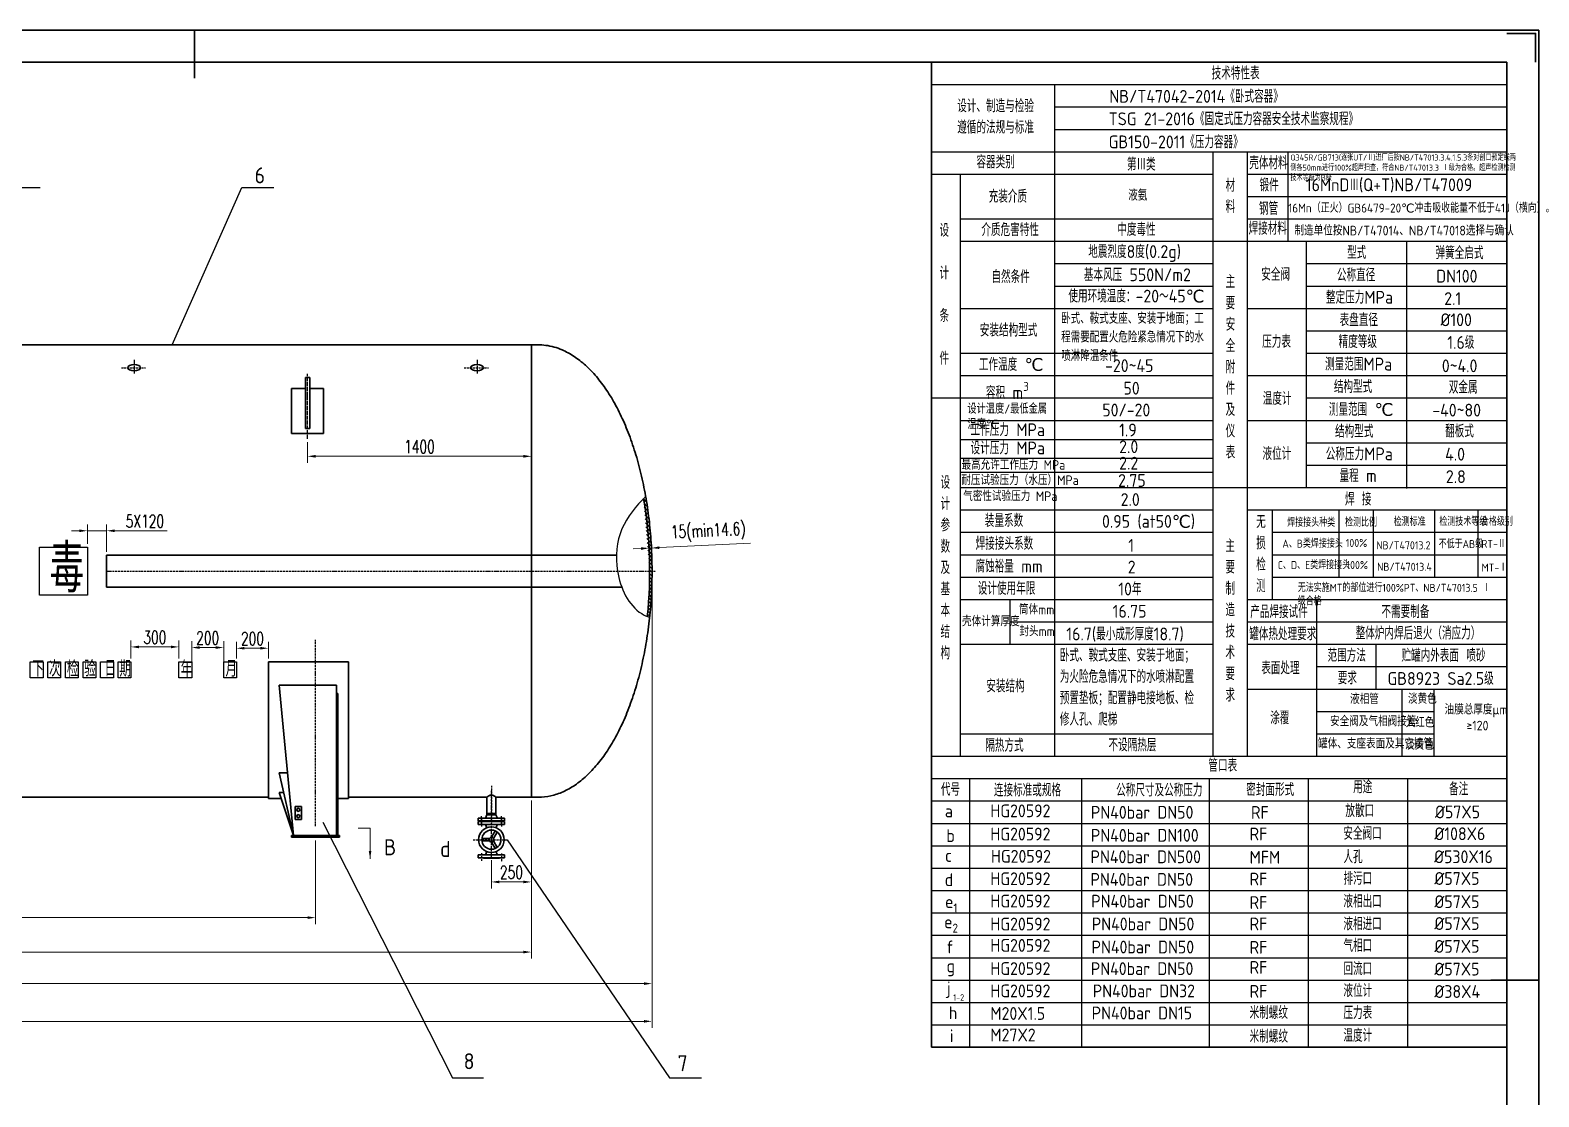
# Model space of a CAD drawing. Header units: millimetres. Extents: x 250587 to 267407, y 48545 to 60425.
# Drawn here: x 257969 to 267407, y 53755 to 60425 of the extents above; entities that cross this region are included whole.
import ezdxf

# ---------------------------------------------------------------- set-up
doc = ezdxf.new("R2010")
doc.units = ezdxf.units.MM
doc.linetypes.add('ACAD_ISO04W100', pattern=[30, 24, -3, 0, -3])
doc.linetypes.add('ACAD_ISO10W100', pattern=[18, 12, -3, 0, -3])
doc.layers.add('粗实线', color=7, linetype='Continuous', lineweight=30)
doc.styles.add('GW', font='isocp.shx', dxfattribs={"bigfont": 'gbcbig.shx'})
doc.styles.add('英文或数字', font='simplex.shx', dxfattribs={"width": 0.7, "bigfont": 'gbcbig.shx'})
doc.dimstyles.new('尺寸标注1.20', dxfattribs={"dimscale": 20, "dimtxt": 4, "dimasz": 2.5, "dimexe": 2, "dimexo": 1, "dimgap": 1, "dimtad": 1, "dimdec": 1, "dimdsep": 46, "dimtxsty": '英文或数字', "dimcen": 1, "dimclrd": 4, "dimclre": 3, "dimclrt": 2, "dimadec": 1, "dimazin": 2, "dimtfac": 1, "dimtdec": 1, "dimtmove": 0, "dimatfit": 3, "dimfxl": 0, "dimtolj": 1, "dimtzin": 0, "dimlwd": 15, "dimlwe": 15, "dimarcsym": 0})
doc.dimstyles.new('标注罐体-引标', dxfattribs={"dimtxt": 20, "dimasz": 25, "dimexe": 2, "dimexo": 0, "dimgap": 0.09, "dimtad": 1, "dimdec": 1, "dimdsep": 46, "dimtxsty": 'GW', "dimblk": 'NONE', "dimcen": 0, "dimclrd": 4, "dimclre": 3, "dimadec": 0, "dimazin": 2, "dimtfac": 1, "dimtdec": 1, "dimtofl": 0, "dimtmove": 0, "dimatfit": 3, "dimldrblk": 'NONE', "dimfxl": 0, "dimtolj": 1, "dimtzin": 0, "dimarcsym": 0})

# ---------------------------------------------------------------- blocks, each defined once
blk = doc.blocks.new('A$C6A09782F')
at = {"ltscale": 10}
for p, q in [((841, 594), (0, 594)), ((841, 0), (841, 594)), ((831, 584), (25, 584)), ((831, 10), (831, 584))]:
    blk.add_line(p, q, dxfattribs=at)
for points in [[(420.5, 579), (420.5, 594)], [(826, 297), (841, 297)]]:
    blk.add_lwpolyline(points, dxfattribs=at)
at = {"ltscale": 10, "flags": 128}
blk.add_lwpolyline([(831, 593), (840, 593), (840, 584)], dxfattribs=at)
blk = doc.blocks.new('*D336')
at = {"color": 3, "lineweight": 15}
for p, q in [((259754.4, 55357.9), (259754.4, 54835.6)), ((255339.4, 54895.6), (255339.4, 54915.6))]:
    blk.add_line(p, q, dxfattribs=at)
at = {"color": 4, "lineweight": 15}
blk.add_line((255389.4, 54875.6), (259704.4, 54875.6), dxfattribs=at)
at = {"color": 4}
for points in [[(255389.4, 54883.9), (255389.4, 54867.2), (255339.4, 54875.6)], [(259704.4, 54883.9), (259704.4, 54867.2), (259754.4, 54875.6)]]:
    blk.add_solid(points, dxfattribs=at)
at = {"layer": 'Defpoints', "color": 0}
for p in [(259754.4, 55377.9), (255339.4, 54875.6), (259754.4, 54875.6)]:
    blk.add_point(p, dxfattribs=at)
at = {"color": 2, "insert": (257546.9, 54935.6), "char_height": 80, "attachment_point": 5, "style": '英文或数字'}
blk.add_mtext('\\A1;4415', dxfattribs=at)
blk = doc.blocks.new('*D337')
at = {"color": 3, "lineweight": 15}
for p, q in [((261104.4, 55607.9), (261104.4, 54620.2)), ((253989.4, 54805.6), (253989.4, 54620.2))]:
    blk.add_line(p, q, dxfattribs=at)
at = {"color": 4, "lineweight": 15}
blk.add_line((254039.4, 54660.2), (261054.4, 54660.2), dxfattribs=at)
at = {"color": 4}
for points in [[(254039.4, 54668.6), (254039.4, 54651.9), (253989.4, 54660.2)], [(261054.4, 54668.6), (261054.4, 54651.9), (261104.4, 54660.2)]]:
    blk.add_solid(points, dxfattribs=at)
at = {"layer": 'Defpoints', "color": 0}
for p in [(261104.4, 55627.9), (253989.4, 54825.6), (261104.4, 54660.2)]:
    blk.add_point(p, dxfattribs=at)
at = {"color": 2, "insert": (257546.9, 54720.2), "char_height": 80, "attachment_point": 5, "style": '英文或数字'}
blk.add_mtext('\\A1;7115', dxfattribs=at)
blk = doc.blocks.new('*D103')
at = {"color": 3, "lineweight": 15}
for p, q in [((253234.4, 57022.8), (253234.4, 54423)), ((261859.4, 57022.9), (261859.4, 54423))]:
    blk.add_line(p, q, dxfattribs=at)
at = {"color": 4, "lineweight": 15}
blk.add_line((253284.4, 54463), (261809.4, 54463), dxfattribs=at)
at = {"color": 4}
for points in [[(253284.4, 54471.3), (253284.4, 54454.7), (253234.4, 54463)], [(261809.4, 54471.3), (261809.4, 54454.7), (261859.4, 54463)]]:
    blk.add_solid(points, dxfattribs=at)
at = {"layer": 'Defpoints', "color": 0}
for p in [(253234.4, 57042.8), (261859.4, 57042.9), (261859.4, 54463)]:
    blk.add_point(p, dxfattribs=at)
at = {"color": 2, "insert": (257546.9, 54523), "char_height": 80, "attachment_point": 5, "style": '英文或数字'}
blk.add_mtext('\\A1;8625', dxfattribs=at)
blk = doc.blocks.new('*D104')
at = {"color": 3, "lineweight": 15}
for p, q in [((261859.4, 57022.9), (261859.4, 54187)), ((252852.4, 55407.9), (252852.4, 54187))]:
    blk.add_line(p, q, dxfattribs=at)
at = {"color": 4, "lineweight": 15}
blk.add_line((261809.4, 54227), (252902.4, 54227), dxfattribs=at)
at = {"color": 4}
for points in [[(252902.4, 54235.4), (252902.4, 54218.7), (252852.4, 54227)], [(261809.4, 54235.4), (261809.4, 54218.7), (261859.4, 54227)]]:
    blk.add_solid(points, dxfattribs=at)
at = {"layer": 'Defpoints', "color": 0}
for p in [(261859.4, 57042.9), (252852.4, 55427.9), (252852.4, 54227)]:
    blk.add_point(p, dxfattribs=at)
at = {"color": 2, "insert": (257355.9, 54287), "char_height": 80, "attachment_point": 5, "style": '英文或数字'}
blk.add_mtext('\\A1;~9027', dxfattribs=at)
blk = doc.blocks.new('*D338')
at = {"color": 3, "lineweight": 15}
for p, q in [((260854.4, 55235.4), (260854.4, 55058.7)), ((261104.4, 55235.4), (261104.4, 55058.7))]:
    blk.add_line(p, q, dxfattribs=at)
at = {"color": 4, "lineweight": 15}
blk.add_line((260904.4, 55098.7), (261054.4, 55098.7), dxfattribs=at)
at = {"color": 4}
for points in [[(260904.4, 55107), (260904.4, 55090.4), (260854.4, 55098.7)], [(261054.4, 55107), (261054.4, 55090.4), (261104.4, 55098.7)]]:
    blk.add_solid(points, dxfattribs=at)
at = {"layer": 'Defpoints', "color": 0}
for p in [(260854.4, 55255.4), (261104.4, 55255.4), (261104.4, 55098.7)]:
    blk.add_point(p, dxfattribs=at)
at = {"color": 2, "insert": (260979.4, 55158.7), "char_height": 80, "attachment_point": 5, "style": '英文或数字'}
blk.add_mtext('\\A1;250', dxfattribs=at)
blk = doc.blocks.new('*D344')
at = {"color": 3, "lineweight": 15}
for p, q in [((259704.4, 57849.7), (259704.4, 57720.4)), ((261104.4, 57849.7), (261104.4, 57720.4))]:
    blk.add_line(p, q, dxfattribs=at)
at = {"color": 4, "lineweight": 15}
blk.add_line((259754.4, 57760.4), (261054.4, 57760.4), dxfattribs=at)
at = {"color": 4}
for points in [[(259754.4, 57768.7), (259754.4, 57752), (259704.4, 57760.4)], [(261054.4, 57768.7), (261054.4, 57752), (261104.4, 57760.4)]]:
    blk.add_solid(points, dxfattribs=at)
at = {"layer": 'Defpoints', "color": 0}
for p in [(259704.4, 57869.7), (261104.4, 57869.7), (261104.4, 57760.4)]:
    blk.add_point(p, dxfattribs=at)
at = {"color": 2, "insert": (260404.4, 57820.4), "char_height": 80, "attachment_point": 5, "style": '英文或数字'}
blk.add_mtext('\\A1;1400', dxfattribs=at)
blk = doc.blocks.new('*D347')
at = {"color": 4, "lineweight": 15}
for p, q in [((258276.9, 57294.7), (258226.9, 57294.7)), ((258326.9, 57294.7), (258446.9, 57294.7)), ((258496.9, 57294.7), (258826.9, 57294.7))]:
    blk.add_line(p, q, dxfattribs=at)
at = {"color": 3, "lineweight": 15}
for p, q in [((258326.9, 57212.9), (258326.9, 57334.7)), ((258446.9, 57162.9), (258446.9, 57334.7))]:
    blk.add_line(p, q, dxfattribs=at)
at = {"color": 4}
for points in [[(258276.9, 57303), (258276.9, 57286.4), (258326.9, 57294.7)], [(258496.9, 57303), (258496.9, 57286.4), (258446.9, 57294.7)]]:
    blk.add_solid(points, dxfattribs=at)
at = {"layer": 'Defpoints', "color": 0}
for p in [(258446.9, 57294.7), (258326.9, 57192.9), (258446.9, 57142.9)]:
    blk.add_point(p, dxfattribs=at)
at = {"color": 2, "insert": (258686.9, 57354.7), "char_height": 80, "attachment_point": 5, "style": '英文或数字'}
blk.add_mtext('\\A1;5X120', dxfattribs=at)
blk = doc.blocks.new('*D348')
at = {"color": 3, "lineweight": 15}
for p, q in [((259259.4, 56495.4), (259259.4, 56600.2)), ((259459.4, 56495.4), (259459.4, 56600.2))]:
    blk.add_line(p, q, dxfattribs=at)
at = {"color": 4, "lineweight": 15}
blk.add_line((259309.4, 56560.2), (259409.4, 56560.2), dxfattribs=at)
at = {"color": 4}
for points in [[(259309.4, 56568.5), (259309.4, 56551.9), (259259.4, 56560.2)], [(259409.4, 56568.5), (259409.4, 56551.9), (259459.4, 56560.2)]]:
    blk.add_solid(points, dxfattribs=at)
at = {"layer": 'Defpoints', "color": 0}
for p in [(259459.4, 56560.2), (259259.4, 56475.4), (259459.4, 56475.4)]:
    blk.add_point(p, dxfattribs=at)
at = {"color": 2, "insert": (259359.4, 56620.2), "char_height": 80, "attachment_point": 5, "style": '英文或数字'}
blk.add_mtext('\\A1;200', dxfattribs=at)
blk = doc.blocks.new('*D349')
at = {"color": 3, "lineweight": 15}
for p, q in [((258979.4, 56395.4), (258979.4, 56604.4)), ((259179.4, 56395.4), (259179.4, 56604.4))]:
    blk.add_line(p, q, dxfattribs=at)
at = {"color": 4, "lineweight": 15}
blk.add_line((259029.4, 56564.4), (259129.4, 56564.4), dxfattribs=at)
at = {"color": 4}
for points in [[(259029.4, 56572.7), (259029.4, 56556.1), (258979.4, 56564.4)], [(259129.4, 56572.7), (259129.4, 56556.1), (259179.4, 56564.4)]]:
    blk.add_solid(points, dxfattribs=at)
at = {"layer": 'Defpoints', "color": 0}
for p in [(259179.4, 56564.4), (258979.4, 56375.4), (259179.4, 56375.4)]:
    blk.add_point(p, dxfattribs=at)
at = {"color": 2, "insert": (259079.4, 56624.4), "char_height": 80, "attachment_point": 5, "style": '英文或数字'}
blk.add_mtext('\\A1;200', dxfattribs=at)
blk = doc.blocks.new('*D350')
at = {"color": 3, "lineweight": 15}
for p, q in [((258599.4, 56495.4), (258599.4, 56608.4)), ((258899.4, 56495.4), (258899.4, 56608.4))]:
    blk.add_line(p, q, dxfattribs=at)
at = {"color": 4, "lineweight": 15}
blk.add_line((258649.4, 56568.4), (258849.4, 56568.4), dxfattribs=at)
at = {"color": 4}
for points in [[(258649.4, 56576.7), (258649.4, 56560), (258599.4, 56568.4)], [(258849.4, 56576.7), (258849.4, 56560), (258899.4, 56568.4)]]:
    blk.add_solid(points, dxfattribs=at)
at = {"layer": 'Defpoints', "color": 0}
for p in [(258899.4, 56568.4), (258599.4, 56475.4), (258899.4, 56475.4)]:
    blk.add_point(p, dxfattribs=at)
at = {"color": 2, "insert": (258749.4, 56628.4), "char_height": 80, "attachment_point": 5, "style": '英文或数字'}
blk.add_mtext('\\A1;300', dxfattribs=at)
blk = doc.blocks.new('*D355')
at = {"color": 3, "lineweight": 15}
for p, q in [((261840.2, 57197.3), (261838.9, 57225.9)), ((261855.2, 57198), (261853.9, 57226.6))]:
    blk.add_line(p, q, dxfattribs=at)
at = {"color": 4, "lineweight": 15}
for p, q in [((261905.7, 57189.1), (262475.1, 57216.6)), ((261790.9, 57183.6), (261740.9, 57181.1)), ((261840.8, 57186), (261855.8, 57186.7))]:
    blk.add_line(p, q, dxfattribs=at)
at = {"color": 4}
for points in [[(261790.5, 57191.9), (261791.3, 57175.2), (261840.8, 57186)], [(261905.3, 57197.4), (261906.1, 57180.8), (261855.8, 57186.7)]]:
    blk.add_solid(points, dxfattribs=at)
at = {"layer": 'Defpoints', "color": 0}
for p in [(261841.2, 57177.3), (261855.8, 57186.7), (261856.2, 57178)]:
    blk.add_point(p, dxfattribs=at)
at = {"color": 2, "insert": (262211.5, 57284.9), "char_height": 80, "attachment_point": 5, "rotation": 2.76227, "style": '英文或数字'}
blk.add_mtext('\\A1;15(min14.6)', dxfattribs=at)
blk = doc.blocks.new('_None')

msp = doc.modelspace()

# ---------------------------------------------------------------- hatches: boundary and pattern name
h = msp.add_hatch()
h.set_pattern_fill('ANSI31', color=3, scale=5, angle=90, style=0)
h.set_pattern_definition([(135, (261806.751, 57042.86), (-11.2253, -11.2253), [])])
edge = h.paths.add_edge_path()
edge.add_spline(control_points=[(261844.41, 56753.47), (261847.5, 56782.89), (261850.12, 56812.5), (261855.85, 56892.13), (261858.11, 56942.39), (261859.3, 57009.45), (261859.45, 57026.15), (261859.45, 57042.86)], knot_values=[1.5707963, 1.5707963, 1.5707963, 1.5707963, 1.634848, 1.634848, 1.7422484, 1.7422484, 1.777858, 1.777858, 1.777858, 1.777858], degree=3, periodic=0)
edge.add_line((261859.45, 57042.86), (261844.45, 57042.86))
edge.add_ellipse((261144.45, 57042.86), major_axis=(0, 1400), ratio=0.5, start_angle=258.296218, end_angle=270, ccw=False)
edge.add_spline(control_points=[(261829.89, 56758.87), (261834.66, 56756.95), (261839.5, 56755.15), (261844.41, 56753.47)], knot_values=[954.5975068, 954.5975068, 954.5975068, 954.5975068, 970.5396262, 970.5396262, 970.5396262, 970.5396262], degree=3, periodic=0)
edge = h.paths.add_edge_path()
edge.add_spline(control_points=[(261859.45, 57042.86), (261859.45, 57076.54), (261858.84, 57110.22), (261855.83, 57194.08), (261852.67, 57244.15), (261843.69, 57343.33), (261837.86, 57392.45), (261827.34, 57463.85), (261823.65, 57486.72), (261819.67, 57509.39)], knot_values=[1.233026, 1.233026, 1.233026, 1.233026, 1.3048169, 1.3048169, 1.4122173, 1.4122173, 1.5196178, 1.5196178, 1.5707963, 1.5707963, 1.5707963, 1.5707963], degree=3, periodic=0)
edge.add_spline(control_points=[(261819.67, 57509.39), (261815.33, 57504.97), (261811.02, 57500.54), (261806.75, 57496.09)], knot_values=[88.5621794, 88.5621794, 88.5621794, 88.5621794, 106.6188527, 106.6188527, 106.6188527, 106.6188527], degree=3, periodic=0)
edge.add_ellipse((261144.45, 57042.86), major_axis=(0, 1400), ratio=0.5, start_angle=270, end_angle=288.889083, ccw=False)
edge.add_line((261844.45, 57042.86), (261859.45, 57042.86))

# ---------------------------------------------------------------- linework, layer by layer
at = {"color": 3}
for p, q in [((263607.49, 60085.06), (267207.49, 60085.06)), ((264377.49, 60085.06), (264377.49, 55881.98)), ((264377.49, 59945.06), (267207.49, 59945.06)), ((264377.49, 59805.06), (267207.49, 59805.06)), ((263607.49, 59665.06), (267207.49, 59665.06)), ((265367.49, 59665.06), (265367.49, 55884.05)), ((265583.49, 59665.06), (265583.49, 55884.05)), ((265836.42, 59665.06), (265836.42, 59105.06)), ((263607.49, 59525.06), (265367.49, 59525.06)), ((263787.49, 59525.06), (263787.49, 55885.06)), ((265583.49, 59525.06), (267207.49, 59525.06)), ((265583.49, 59385.06), (267207.49, 59385.06)), ((263787.49, 59245.06), (265367.49, 59245.06)), ((265583.49, 59245.06), (267207.49, 59245.06)), ((263787.49, 59105.06), (267207.49, 59105.06)), ((265951.49, 59105.06), (265951.49, 57565.06)), ((266579.49, 59105.06), (266579.49, 57559.3)), ((264377.49, 58965.06), (265367.49, 58965.06)), ((265951.49, 58965.06), (267207.49, 58965.06)), ((264377.49, 58825.06), (265367.49, 58825.06)), ((265951.49, 58825.06), (267207.49, 58825.06)), ((263787.49, 58685.06), (265367.49, 58685.06)), ((265583.49, 58685.06), (267207.49, 58685.06)), ((265951.49, 58545.06), (267207.49, 58545.06)), ((263787.49, 58405.06), (265367.49, 58405.06)), ((265951.49, 58405.06), (267207.49, 58405.06)), ((263787.49, 58265.06), (265367.49, 58265.06)), ((265583.49, 58265.06), (267207.49, 58265.06)), ((263607.49, 58125.06), (265367.49, 58125.06)), ((265951.49, 58125.06), (267207.49, 58125.06)), ((263787.49, 57985.06), (265367.49, 57985.06)), ((265583.49, 57985.06), (267207.49, 57985.06)), ((263787.49, 57864.47), (265367.49, 57864.47)), ((265951.49, 57845.06), (267207.49, 57845.06)), ((263787.49, 57747.99), (265367.49, 57747.99)), ((265951.49, 57705.06), (267207.49, 57705.06)), ((263787.49, 57660.41), (265367.49, 57660.41)), ((263787.49, 57565.06), (267207.49, 57565.06)), ((263787.49, 57425.06), (265367.49, 57425.06)), ((265583.49, 57425.06), (267207.49, 57425.06)), ((265739.44, 57425.06), (265739.44, 56865.06)), ((266158.66, 57005.06), (266158.66, 57425.06)), ((266371.64, 57425.06), (266371.64, 57005.06)), ((266756.26, 57005.06), (266756.26, 57425.06)), ((267026.88, 57425.06), (267026.88, 57005.06)), ((263787.49, 57285.06), (265367.49, 57285.06)), ((265739.44, 57285.06), (267207.49, 57285.06)), ((263787.49, 57145.06), (265367.49, 57145.06)), ((265739.44, 57145.06), (267207.49, 57145.06)), ((263787.49, 57005.06), (265367.49, 57005.06)), ((265739.44, 57005.06), (267207.49, 57005.06)), ((263787.49, 56865.06), (265367.49, 56865.06)), ((264097.64, 56865.06), (264097.64, 56585.06)), ((265583.49, 56865.06), (267207.49, 56865.06)), ((266016.34, 56865.06), (266016.34, 55885.06)), ((264097.64, 56725.06), (265367.49, 56725.06)), ((265583.49, 56725.06), (267207.49, 56725.06)), ((263787.49, 56585.06), (265367.49, 56585.06)), ((265583.49, 56585.06), (267207.49, 56585.06)), ((266388.19, 56585.06), (266388.19, 56305.06)), ((266016.34, 56445.06), (267207.49, 56445.06)), ((265583.49, 56305.06), (267207.49, 56305.06)), ((266552.41, 55885.06), (266552.41, 56305.06)), ((266749.62, 56305.06), (266749.62, 55885.06)), ((266016.34, 56165.06), (266749.62, 56165.06)), ((263787.49, 56025.06), (265367.49, 56025.06)), ((266016.34, 56025.06), (266749.62, 56025.06)), ((263607.49, 55885.06), (267207.49, 55885.06)), ((263607.49, 55745.06), (267207.49, 55745.06)), ((263847.49, 54065.06), (263847.49, 55745.06)), ((264547.49, 54065.06), (264547.49, 55745.06)), ((265347.49, 54065.06), (265347.49, 55745.06)), ((265967.49, 54065.06), (265967.49, 55745.06)), ((266587.49, 54065.06), (266587.49, 55745.06)), ((263607.49, 55605.06), (267207.49, 55605.06)), ((263607.49, 55465.06), (267207.49, 55465.06)), ((263607.49, 55325.06), (267207.49, 55325.06)), ((263607.49, 55185.06), (267207.49, 55185.06)), ((263607.49, 55045.06), (267207.49, 55045.06)), ((263607.49, 54905.06), (267207.49, 54905.06)), ((263607.49, 54765.06), (267207.49, 54765.06)), ((263607.49, 54625.06), (267207.49, 54625.06)), ((263607.49, 54485.06), (267207.49, 54485.06)), ((263607.49, 54345.06), (267207.49, 54345.06)), ((263607.49, 54205.06), (267207.49, 54205.06))]:
    msp.add_line(p, q, dxfattribs=at)
for p, q in [((265367.49, 60085.06), (265367.49, 60084.35)), ((265583.49, 60085.06), (265583.49, 60084.35)), ((265863.49, 60085.06), (265863.49, 60084.35))]:
    msp.add_line(p, q)
at = {"lineweight": 35}
for p, q in [((256889.45, 58457.86), (261104.45, 58457.86)), ((261144.45, 58457.86), (261104.45, 58457.86)), ((261104.45, 58457.86), (261104.45, 55627.86)), ((259690.45, 57934.01), (259690.45, 58253.02)), ((259690.45, 58253.02), (259718.45, 58253.02)), ((259718.45, 58253.02), (259718.45, 57934.01)), ((259604.45, 58185.21), (259690.45, 58185.21)), ((259604.45, 57903.06), (259604.45, 58185.21)), ((259718.45, 58185.21), (259804.45, 58185.21)), ((259804.45, 58185.21), (259804.45, 57903.06)), ((259804.45, 57903.06), (259604.45, 57903.06)), ((259690.45, 57934.01), (259718.45, 57934.01)), ((258446.95, 57142.86), (261636.56, 57142.86)), ((258446.95, 57142.86), (258446.95, 56942.86)), ((258446.95, 56942.86), (261669.87, 56942.86)), ((259459.45, 56475.36), (259459.45, 55619.86)), ((259459.45, 56475.36), (259709.45, 56475.36)), ((259959.45, 56475.36), (259709.45, 56475.36)), ((259959.45, 56475.36), (259959.45, 55619.86)), ((259884.45, 56329.35), (259526.45, 56329.35)), ((259616.45, 55389.86), (259526.45, 56329.35)), ((259884.45, 55389.86), (259884.45, 56329.35)), ((259894.45, 56277.86), (259884.45, 56277.86)), ((259894.45, 55389.86), (259894.45, 56277.86)), ((259578.95, 55781.34), (259526.45, 55781.34)), ((259526.45, 55781.34), (259616.45, 55389.86)), ((257317.95, 55627.86), (259459.45, 55627.86)), ((259539.51, 55619.86), (259459.45, 55619.86)), ((259554.6, 55658.89), (259526.45, 55658.89)), ((259526.45, 55658.89), (259616.45, 55389.86)), ((259959.45, 55619.86), (259894.45, 55619.86)), ((259959.45, 55627.86), (260825.95, 55627.86)), ((260825.95, 55525.86), (260825.95, 55627.86)), ((260882.95, 55627.86), (261104.45, 55627.86)), ((260882.95, 55525.86), (260882.95, 55627.86)), ((261144.45, 55627.86), (261104.45, 55627.86)), ((259666.45, 55569.86), (259626.45, 55569.86)), ((259626.45, 55569.86), (259626.45, 55489.86)), ((259666.45, 55489.86), (259666.45, 55569.86)), ((260825.95, 55517.86), (260816.95, 55497.86)), ((260854.45, 55525.86), (260825.95, 55525.86)), ((260825.95, 55525.86), (260825.95, 55517.86)), ((260825.95, 55517.86), (260882.95, 55517.86)), ((260830.95, 55525.86), (260854.45, 55525.86)), ((260877.95, 55525.86), (260854.45, 55525.86)), ((260854.45, 55525.86), (260882.95, 55525.86)), ((260882.95, 55525.86), (260882.95, 55517.86)), ((260882.95, 55517.86), (260891.95, 55497.86)), ((259626.45, 55489.86), (259666.45, 55489.86)), ((260771.95, 55479.86), (260771.95, 55497.86)), ((260771.95, 55497.86), (260891.95, 55497.86)), ((260904.45, 55479.86), (260771.95, 55479.86)), ((260904.45, 55475.86), (260771.95, 55475.86)), ((260771.95, 55475.86), (260771.95, 55457.86)), ((260771.95, 55457.86), (260891.95, 55457.86)), ((260804.45, 55479.86), (260804.45, 55475.86)), ((260826.04, 55437.65), (260816.95, 55457.86)), ((260854.45, 55377.86), (260877.85, 55418.39)), ((260867.44, 55370.36), (260890.84, 55410.89)), ((260882.85, 55437.65), (260891.95, 55457.86)), ((260936.95, 55497.86), (260891.95, 55497.86)), ((260936.95, 55457.86), (260891.95, 55457.86)), ((260904.45, 55479.86), (260936.95, 55479.86)), ((260904.45, 55479.86), (260904.45, 55475.86)), ((260904.45, 55475.86), (260936.95, 55475.86)), ((260936.95, 55479.86), (260936.95, 55497.86)), ((260936.95, 55475.86), (260936.95, 55457.86)), ((259904.45, 55389.86), (259604.45, 55389.86)), ((259604.45, 55377.86), (259604.45, 55389.86)), ((259904.45, 55377.86), (259604.45, 55377.86)), ((259904.45, 55377.86), (259904.45, 55389.86)), ((260841.46, 55370.36), (260794.66, 55370.36)), ((260841.46, 55355.36), (260794.66, 55355.36)), ((260854.45, 55347.86), (260877.85, 55307.33)), ((260867.44, 55355.36), (260890.84, 55314.83)), ((260771.95, 55249.86), (260771.95, 55267.86)), ((260771.95, 55267.86), (260891.95, 55267.86)), ((260904.45, 55249.86), (260771.95, 55249.86)), ((260804.45, 55247.86), (260804.45, 55249.86)), ((260804.45, 55247.86), (260904.45, 55247.86)), ((260826.04, 55288.07), (260816.95, 55267.86)), ((260882.85, 55288.07), (260891.95, 55267.86)), ((260936.95, 55267.86), (260891.95, 55267.86)), ((260904.45, 55247.86), (260904.45, 55249.86)), ((260904.45, 55249.86), (260936.95, 55249.86)), ((260936.95, 55249.86), (260936.95, 55267.86))]:
    msp.add_line(p, q, dxfattribs=at)
at = {"color": 1, "linetype": 'ACAD_ISO10W100'}
for p, q in [((258619.45, 58363.1), (258619.45, 58277.63)), ((260764.45, 58363.1), (260764.45, 58277.63)), ((258539.69, 58314.65), (258690.47, 58314.65)), ((260684.69, 58314.65), (260835.47, 58314.65)), ((258446.95, 57042.86), (261884.77, 57042.86)), ((259754.45, 55447.01), (259754.45, 56612.17)), ((260854.45, 55700.34), (260854.45, 55446.86)), ((260854.45, 55477.86), (260854.45, 55668.51)), ((260791.95, 55463.43), (260791.95, 55510.03)), ((260791.95, 55463.43), (260791.95, 55510.03)), ((260854.45, 55255.38), (260854.45, 55508.86)), ((260916.95, 55463.43), (260916.95, 55510.03)), ((260916.95, 55463.43), (260916.95, 55510.03)), ((260791.95, 55492.29), (260791.95, 55445.69)), ((260916.95, 55492.29), (260916.95, 55445.69)), ((260741.2, 55362.86), (260952.81, 55362.86)), ((260791.95, 55278.37), (260791.95, 55231.77)), ((260916.95, 55277.15), (260916.95, 55223.22))]:
    msp.add_line(p, q, dxfattribs=at)
at = {"color": 1, "linetype": 'ACAD_ISO04W100'}
msp.add_line((259704.45, 57869.68), (259704.45, 58276.35), dxfattribs=at)
for points in [[(258026.95, 57192.86), (258326.95, 57192.86), (258326.95, 56892.86), (258026.95, 56892.86)], [(257969.45, 56475.36), (258049.45, 56475.36), (258049.45, 56375.36), (257969.45, 56375.36)], [(258079.45, 56475.36), (258159.45, 56475.36), (258159.45, 56375.36), (258079.45, 56375.36)], [(258189.45, 56475.36), (258269.45, 56475.36), (258269.45, 56375.36), (258189.45, 56375.36)], [(258299.45, 56475.36), (258379.45, 56475.36), (258379.45, 56375.36), (258299.45, 56375.36)], [(258409.45, 56475.36), (258489.45, 56475.36), (258489.45, 56375.36), (258409.45, 56375.36)], [(258519.45, 56475.36), (258599.45, 56475.36), (258599.45, 56375.36), (258519.45, 56375.36)], [(258899.45, 56475.36), (258979.45, 56475.36), (258979.45, 56375.36), (258899.45, 56375.36)], [(259179.45, 56475.36), (259259.45, 56475.36), (259259.45, 56375.36), (259179.45, 56375.36)]]:
    msp.add_lwpolyline(points, close=True)
at = {"lineweight": 35}
for centre, radius in [((259646.45, 55549.86), 10), ((259646.45, 55509.86), 10), ((260854.45, 55362.86), 80), ((260854.45, 55362.86), 60), ((260854.45, 55362.86), 15)]:
    msp.add_circle(centre, radius, dxfattribs=at)
msp.add_arc((260854.45, 55604.51), 36.85, 39.332587, 140.667413, dxfattribs=at)
for centre in [(258619.45, 58314.65), (260764.45, 58314.65)]:
    msp.add_ellipse(centre, major_axis=(40, 0), ratio=0.5, dxfattribs=at)
at = {"lineweight": 35, "extrusion": (0, 0, -1)}
msp.add_ellipse((261144.45, 57042.86), major_axis=(0, 1400), ratio=0.5, start_param=1.2411196, end_param=1.7750659, dxfattribs=at)
at = {"lineweight": 35}
msp.add_open_spline([(261144.45, 58457.86), (261161.5, 58457.86), (261178.55, 58456.66), (261212.53, 58451.89), (261229.47, 58448.32), (261263.12, 58438.83), (261279.84, 58432.91), (261321.78, 58415.01), (261346.79, 58401.48), (261395.79, 58369.27), (261419.78, 58350.58), (261466.5, 58308.29), (261489.22, 58284.7), (261533.19, 58232.89), (261554.43, 58204.68), (261595.22, 58143.97), (261614.76, 58111.47), (261651.96, 58042.56), (261669.61, 58006.14), (261702.83, 57929.8), (261718.4, 57889.88), (261747.3, 57806.97), (261760.62, 57764), (261784.89, 57675.47), (261795.82, 57629.92), (261815.18, 57536.77), (261823.61, 57489.16), (261837.86, 57392.45), (261843.69, 57343.33), (261852.67, 57244.15), (261855.83, 57194.08), (261859.44, 57093.56), (261859.9, 57043.11), (261858.11, 56942.39), (261855.85, 56892.13), (261848.67, 56792.37), (261843.74, 56742.87), (261831.25, 56645.2), (261823.69, 56597.03), (261806.03, 56502.55), (261795.92, 56456.25), (261773.29, 56366.05), (261760.75, 56322.15), (261733.38, 56237.24), (261718.55, 56196.24), (261686.75, 56117.59), (261669.78, 56079.94), (261633.88, 56008.43), (261614.95, 55974.57), (261575.33, 55911.02), (261554.64, 55881.32), (261511.7, 55826.45), (261489.45, 55801.26), (261443.61, 55755.7), (261420.02, 55735.33), (261371.73, 55699.66), (261347.03, 55684.37), (261296.8, 55659.1), (261271.26, 55649.13), (261219.67, 55634.7), (261193.61, 55630.24), (261159.82, 55628.1), (261152.13, 55627.86), (261144.45, 55627.86)], degree=3, knots=[0, 0, 0, 0, 0.0700667, 0.0700667, 0.1401334, 0.1401334, 0.2102001, 0.2102001, 0.3176006, 0.3176006, 0.425001, 0.425001, 0.5324015, 0.5324015, 0.6398019, 0.6398019, 0.7472024, 0.7472024, 0.8546028, 0.8546028, 0.9620033, 0.9620033, 1.0694037, 1.0694037, 1.1768041, 1.1768041, 1.2842046, 1.2842046, 1.391605, 1.391605, 1.4990055, 1.4990055, 1.6064059, 1.6064059, 1.7138064, 1.7138064, 1.8212068, 1.8212068, 1.9286073, 1.9286073, 2.0360077, 2.0360077, 2.1434081, 2.1434081, 2.2508086, 2.2508086, 2.358209, 2.358209, 2.4656095, 2.4656095, 2.5730099, 2.5730099, 2.6804104, 2.6804104, 2.7878108, 2.7878108, 2.8952113, 2.8952113, 3.0026117, 3.0026117, 3.1100122, 3.1100122, 3.1415927, 3.1415927, 3.1415927, 3.1415927], dxfattribs=at)
msp.add_open_spline([(261819.67, 57509.39), (261758.74, 57447.34), (261646.14, 57314.58), (261617.72, 57029.68), (261720.43, 56807.13), (261826.85, 56759.48), (261844.41, 56753.47)], degree=3, knots=[88.5621794, 88.5621794, 88.5621794, 88.5621794, 342.2016574, 607.1996528, 913.4995313, 970.5396262, 970.5396262, 970.5396262, 970.5396262])
at = {"layer": '粗实线', "ltscale": 10}
for p, q in [((263607.49, 60225.06), (263607.49, 54065.06)), ((263607.49, 54065.06), (267207.49, 54065.06))]:
    msp.add_line(p, q, dxfattribs=at)

# ---------------------------------------------------------------- block references
at = {"layer": '粗实线', "xscale": 20, "yscale": 20, "zscale": 20}
msp.add_blockref('A$C6A09782F', (250587.49, 48545.06), dxfattribs=at)

# ---------------------------------------------------------------- texts
at = {"color": 2, "style": 'GW'}
for s, height, p in [('16MnDⅢ(Q+T)NB/T47009', 80, (265950.06, 59418.18)), ('充装介质', 80, (263965.47, 59346.01)), ('制造单位按NB/T47014、NB/T47018选择与确认', 60, (265878.52, 59141.86)), ('地震烈度8度(0.2g)', 80, (264588.56, 59000.55)), ('基本风压 550N/m2', 80, (264561.04, 58855.49)), ('使用环境温度：-20～45℃', 80, (264464.46, 58722.26)), ('安装结构型式', 80, (263910.05, 58509.12)), ('焊接接头种类', 50, (265833.33, 57320.55)), ('检测比例', 50, (266195.14, 57321.57)), ('检测标准', 50, (266499.34, 57325.02)), ('检测技术等级', 50, (266785.14, 57326.42)), ('合格级别', 50, (267045.13, 57326.63)), ('100%', 50, (266199.7, 57193.73)), ('NB/T47013.2', 50, (266391.4, 57178.84)), ('不低于AB级', 50, (266780.58, 57186.39)), ('RT-Ⅱ', 50, (267048.17, 57187.76)), ('C、D、E类焊接接头', 50, (265774.04, 57055.22)), ('100%', 50, (266204.26, 57055.5)), ('NB/T47013.4', 50, (266395.96, 57044.5)), ('MT-Ⅰ', 50, (267049.69, 57039.47)), ('管口表', 80, (265340.03, 55787.78)), ('代号', 80, (263666.68, 55637.66)), ('连接标准或规格', 80, (263998.28, 55633.2)), ('公称尺寸及公称压力', 80, (264763.12, 55633.17)), ('密封面形式', 80, (265577.09, 55636.35)), ('用途', 80, (266245.46, 55653.22)), ('备注', 80, (266846.08, 55640.14)), ('a', 80, (263691.19, 55502.17)), ('HG20592 ', 80, (263976.16, 55503.29)), ('PN40bar DN50', 80, (264604.87, 55494.24)), ('RF', 80, (265606.89, 55493.19)), ('放散口', 80, (266197.33, 55504.22)), ('%%C57X5', 80, (266757.86, 55496.39)), ('b', 80, (263700.66, 55348.49)), ('HG20592 ', 80, (263976.16, 55357.99)), ('PN40bar DN100', 80, (264604.87, 55350.19)), ('RF', 80, (265597.96, 55358.43)), ('安全阀口', 80, (266185.01, 55362.6)), ('%%C108X6', 80, (266754.21, 55359.92)), ('c', 80, (263692.45, 55224.2)), ('HG20592 ', 80, (263979.72, 55219.07)), ('PN40bar DN500', 80, (264602.83, 55215.91)), ('MFM', 80, (265597.96, 55213.1)), ('人孔', 80, (266185.01, 55215.89)), ('%%C530X16', 80, (266752.38, 55216.1)), ('d', 80, (263690.82, 55072.39)), ('HG20592 ', 80, (263976.16, 55078.72)), ('PN40bar DN50', 80, (264602.6, 55074.56)), ('RF', 80, (265597.96, 55076.58)), ('排污口', 80, (266185.01, 55080.35)), ('%%C57X5', 80, (266754.21, 55080.19)), ('HG20592 ', 80, (263976.16, 54939.16)), ('PN40bar DN50', 80, (264606.94, 54938.34)), ('RF', 80, (265597.96, 54930.1)), ('液相出口', 80, (266185.01, 54937.97)), ('%%C57X5', 80, (266754.21, 54935.28)), ('HG20592 ', 80, (263976.16, 54795.39)), ('PN40bar DN50', 80, (264610.66, 54796.05)), ('RF', 80, (265597.96, 54796.07)), ('液相进口', 80, (266185.01, 54796.42)), ('%%C57X5', 80, (266754.21, 54798.37)), ('气相口', 80, (266185.01, 54660.94)), ('f', 80, (263700.58, 54652.22)), ('HG20592 ', 80, (263976.16, 54662.04)), ('PN40bar DN50', 80, (264609.16, 54651.79)), ('RF', 80, (265597.96, 54649.63)), ('%%C57X5', 80, (266754.21, 54655.58)), ('g', 80, (263702.15, 54533.23)), ('HG20592 ', 80, (263976.16, 54517.06)), ('PN40bar DN50', 80, (264604.53, 54516.53)), ('RF', 80, (265597.96, 54524.24)), ('回流口', 80, (266185.01, 54515.94)), ('%%C57X5', 80, (266754.21, 54513.65)), ('j', 80, (263704.76, 54396.58)), ('液位计', 80, (266185.01, 54379.56)), ('HG20592 ', 80, (263976.16, 54377.27)), ('PN40bar DN32', 80, (264616.62, 54377.27)), ('RF', 80, (265597.96, 54374.71)), ('%%C38X4', 80, (266754.21, 54373.34)), ('h', 80, (263716.13, 54240.61)), ('M20X1.5', 80, (263976.16, 54236.14)), ('PN40bar DN15', 80, (264609.85, 54239.23)), ('米制螺纹', 80, (265597.96, 54241.46)), ('压力表', 80, (266185.01, 54240.59)), ('M27X2', 80, (263976.16, 54101.79)), ('米制螺纹', 80, (265597.96, 54093.03)), ('温度计', 80, (266185.01, 54099.1)), ('i', 80, (263722.26, 54096.27))]:
    msp.add_text(s, height=height, dxfattribs=at).set_placement(p)
at = {"color": 1, "style": 'GW'}
for s, height, p in [('16Mn（正火）GB6479-20℃冲击吸收能量不低于41J（横向）。 ', 56, (265839.73, 59284.7)), ('不需要制备', 80, (266423.01, 56748.81))]:
    msp.add_text(s, height=height, dxfattribs=at).set_placement(p)
at = {"attachment_point": 1, "style": 'GW'}
for s, insert, char_height, width in [('{\\C2;技术特性表}', (265360.66, 60196.31), 80, 500.8506), ('{\\C2;NB/T47042-2014《卧式容器》}', (264720.79, 60051.41), 80, 1403.7201), ('{\\C2;设计、制造与检验\\P遵循的法规与标准}', (263768.77, 59991.76), 80, 500.8506), ('{\\C2;TSG 21-2016《固定式压力容器安全技术监察规程》}', (264716.21, 59910.79), 80, 1935.3028), ('{\\C2;GB150-2011《压力容器》}', (264716.21, 59766.57), 80, 1008.8685), ('{\\C2;6}', (259373.29, 59567.25), 100, 89.6841), ('{\\C2;容器类别}', (263889.1, 59641.23), 80, 500.8506), ('{\\C2;第Ⅲ类}', (264830.4, 59626.84), 80, 202.8262), ('{\\C2;壳体材料}', (265595.79, 59635.32), 80, 1008.8685), ('{\\H0.95X;\\C2;Q345R/GB713(逐张UT/Ⅱ)进厂后按NB/T47013.3.4.1.5.3条对剖口预定线两侧各50mm进行100%超声扫查，符合NB/T47013.3 Ⅰ级为合格。超声检测检测技术等级为B级 \\H1.053X;  }', (265853.17, 59647.8), 40, 1408.2286), ('{\\C2;材\\P料}', (265447.73, 59494.85), 80, 1008.8685), ('{\\C2;锻件}', (265660.1, 59496.52), 80, 1008.8685), ('{\\C2;液氨}', (264838.8, 59429.36), 70, 927.9693), ('{\\C2;钢管}', (265656.55, 59350.22), 80, 1008.8685), ('{\\C2;设\\P\\P计\\P\\P条\\P\\P件}', (263657.64, 59213.53), 80, 73.5854), ('{\\C2;介质危害特性}', (263920.06, 59217.16), 80, 500.8506), ('{\\C2;中度毒性}', (264770.04, 59218.94), 80, 1008.8685), ('{\\C2;焊接材料}', (265591.66, 59225.98), 80, 1008.8685), ('{\\C2;型式}', (266207.69, 59074.84), 80, 1008.8685), ('{\\C2;弹簧全启式}', (266761.27, 59072.84), 80, 1008.8685), ('{\\C2;自然条件}', (263982.89, 58923.42), 80, 500.8506), ('{\\C2;主\\P要\\P安\\P全\\P附\\P件\\P及\\P仪\\P表}', (265447.92, 58892.47), 80, 1008.8685), ('{\\C2;安全阀}', (265670.84, 58938.41), 80, 1008.8685), ('{\\C2;公称直径}', (266144.32, 58934.32), 80, 1008.8685), ('{\\C2;DN100}', (266765.41, 58926.75), 80, 1008.8685), ('{\\C2;整定压力MPa}', (266075.89, 58794.91), 80, 1008.8685), ('{\\C2;2.1}', (266815.72, 58786.61), 80, 1008.8685), ('{\\C2;卧式、鞍式支座、安装于地面；工程需要配置火危险紧急情况下的水喷淋降温条件}', (264419.14, 58658.81), 70, 918.4246), ('{\\C2;表盘直径}', (266160.9, 58653.3), 80, 1008.8685), ('{\\C2;%%C100}', (266792.19, 58654.13), 80, 1008.8685), ('{\\C2;压力表}', (265676.54, 58518.1), 80, 1008.8685), ('{\\C2;精度等级}', (266154.76, 58517.54), 80, 1008.8685), ('{\\C2;1.6级}', (266835.01, 58512.2), 80, 1008.8685), ('{\\C2;工作温度 ℃}', (263904.35, 58374.72), 80, 1008.8685), ('{\\C2;-20~45}', (264693.82, 58367.4), 80, 1008.8685), ('{\\C2;测量范围MPa}', (266070.19, 58376.78), 80, 1008.8685), ('{\\C2;0~4.0}', (266800.56, 58366.27), 80, 1008.8685), ('{\\C2;结构型式}', (266125.14, 58236.43), 80, 1008.8685), ('{\\C2;双金属}', (266844.21, 58232.63), 80, 1008.8685), ('\\A1;{\\C2;容积 m\\H0.7x;\\S3^ ;}', (263948.18, 58225.42), 80, 1008.8685), ('{\\C2;50}', (264808.86, 58226.26), 80, 1008.8685), ('{\\C2;温度计}', (265680.3, 58161.62), 80, 1008.8685), ('{\\C2;50/-20}', (264676.29, 58089.95), 80, 1008.8685), ('{\\C2;测量范围 ℃}', (266093.98, 58093.31), 80, 1008.8685), ('{\\C2;-40~80}', (266741.11, 58089.02), 80, 1008.8685), ('{\\C1;工作压力 MPa}', (263852.49, 57966.39), 80, 1008.8685), ('{\\C2;1.9}', (264781.93, 57964.97), 80, 1008.8685), ('{\\C2;结构型式}', (266132.39, 57957.04), 80, 1008.8685), ('{\\C2;翻板式}', (266821.13, 57958.05), 80, 1008.8685), ('{\\C2;设计压力 MPa}', (263852.49, 57852.41), 80, 1008.8685), ('{\\C2;2.0}', (264781.93, 57860.14), 80, 1008.8685), ('{\\C2;液位计}', (265678.74, 57817.35), 80, 1008.8685), ('{\\C2;公称压力MPa}', (266074.49, 57815.47), 80, 1008.8685), ('{\\C2;4.0}', (266821.32, 57813.52), 80, 1008.8685), ('{\\C2;最高允许工作压力 MPa}', (263795.25, 57736.43), 60, 1008.8685), ('{\\C2;2.2}', (264781.86, 57757.42), 80, 1008.8685), ('{\\C2;量程 m}', (266160.27, 57679.39), 80, 1008.8685), ('{\\C2;2.8}', (266825.96, 57673.24), 80, 1008.8685), ('{\\C2;设\\P计\\P参\\P数\\P及\\P基\\P本\\P结\\P构}', (263664.22, 57637.06), 80, 1008.8685), ('{\\C2;耐压试验压力（水压）MPa}', (263793.78, 57641.02), 60, 1008.8685), ('{\\C2;气密性试验压力 MPa}', (263806.11, 57540.77), 60, 1008.8685), ('{\\C2;2.0}', (264791.22, 57529.9), 80, 1008.8685), ('{\\C2;焊 接}', (266194.77, 57532.64), 80, 1008.8685), ('{\\C2;装量系数}', (263941.38, 57398.59), 80, 1008.8685), ('{\\C2;0.95 (at50℃)}', (264674.63, 57393.45), 80, 1008.8685), ('{\\C2;无\\P损\\P检\\P测}', (265639.38, 57391.19), 80, 1008.8685), ('{\\C2;毒}', (258090.26, 57208.61), 300, 205.2905), ('{\\C2;焊接接头系数}', (263884.17, 57255.26), 80, 1008.8685), ('{\\C2;1}', (264839.08, 57242.88), 80, 1008.8685), ('{\\C2;主\\P要\\P制\\P造\\P技\\P术\\P要\\P求}', (265446.52, 57240.49), 80, 1008.8685), ('{\\C2;腐蚀裕量 mm}', (263883.05, 57113.36), 80, 1008.8685), ('{\\C2;2}', (264835.7, 57107.91), 80, 1008.8685), ('{\\C2;设计使用年限}', (263897.38, 56974.51), 80, 1008.8685), ('{\\C2;10年}', (264776.64, 56970.47), 80, 1008.8685), ('{\\C2;筒体mm}', (264154.91, 56831.77), 60, 1008.8685), ('{\\C2;16.75}', (264741.48, 56831.24), 80, 1008.8685), ('{\\C2;产品焊接试件}', (265601.94, 56828.22), 80, 1008.8685), ('{\\C2;壳体计算厚度}', (263799.03, 56758.06), 60, 831.7649), ('{\\C2;封头mm}', (264157.87, 56695.61), 60, 1008.8685), ('{\\C2;16.7(最小成形厚度18.7)}', (264451.54, 56689.56), 80, 1008.8685), ('{\\C2;罐体热处理要求}', (265595.58, 56690.03), 80, 1008.8685), ('{\\C2;整体炉内焊后退火（消应力）}', (266261.67, 56694.67), 80, 1008.8685), ('{\\C2;卧式、鞍式支座、安装于地面；为火险危急情况下的水喷淋配置预置垫板；配置静电接地板、检修人孔、爬梯  }', (264410.46, 56556.36), 80, 889.6486), ('{\\C2;范围方法}', (266085.49, 56555.61), 80, 1008.8685), ('{\\C2;贮罐内外表面 喷砂}', (266548.09, 56555.15), 80, 1008.8685), ('{\\C2;下}', (257982.31, 56482.05), 100, 61.4219), ('{\\C2;次}', (258086.83, 56482.92), 100, 61.4219), ('{\\C2;检}', (258198.29, 56480.44), 100, 61.4219), ('{\\C2;验}', (258306.84, 56483.52), 100, 61.4219), ('{\\C2;日}', (258434.17, 56484.09), 100, 61.4219), ('{\\C2;期}', (258526.85, 56482.02), 100, 61.4219), ('{\\C2;年}', (258910.78, 56480.58), 100, 61.4219), ('{\\C2;月}', (259190.54, 56481.75), 100, 61.4219), ('{\\C2;表面处理}', (265670.83, 56476.83), 80, 1008.8685), ('{\\C2;安装结构}', (263950.54, 56363.85), 80, 1008.8685), ('{\\C2;要求}', (266149.39, 56414.56), 80, 1008.8685), ('{\\C2;GB8923 Sa2.5级}', (266460.64, 56410.91), 80, 1008.8685), ('{\\C2;液相管}', (266226.71, 56271.68), 60, 1008.8685), ('{\\C2;淡黄色}', (266588.86, 56273.54), 60, 1008.8685), ('{\\C2;涂覆}', (265727, 56165.06), 80, 1008.8685), ('{\\C2;油膜总厚度μm\\P    ≥120}', (266817.72, 56206.56), 60, 1008.8685), ('{\\C2;安全阀及气相阀接管}', (266101.45, 56132.83), 60, 1008.8685), ('{\\C2;大红色}', (266573.95, 56125.67), 60, 1008.8685), ('{\\C2;隔热方式}', (263944.08, 55993.06), 80, 1008.8685), ('{\\C2;不设隔热层}', (264715.11, 55995.13), 80, 1008.8685), ('{\\C2;罐体、支座表面及其它接管}', (266026.21, 55993.39), 60, 1008.8685), ('{\\C2;淡黄色}', (266570.67, 55985.81), 60, 1008.8685), ('{\\C2;B}', (260182.59, 55365.81), 100, 103.7935), ('{\\C2;d}', (260533.53, 55354.59), 100, 103.7935), ('{\\C2;8}', (260680.67, 54027.6), 100, 89.6841), ('{\\C2;7}', (262019.01, 54015.35), 100, 89.6841)]:
    msp.add_mtext(s, dxfattribs=dict(at, insert=insert, char_height=char_height, width=width))
at = {"color": 2, "attachment_point": 1, "style": 'GW'}
for s, insert, char_height, width in [('设计温度/最低金属温度℃', (263832.46, 58085.26), 57.6, 518.8783), ('A、B类焊接接头', (265802.92, 57239.3), 50, 953.6651), ('无法实施MT的部位进行100%PT、NB/T47013.5 Ⅰ级合格', (265899.3, 56962.83), 50, 1210.6603), ('\\A1;{\\C2;e\\H0.7x;\\S^ 1;}', (263692.82, 55015.36), 80, 1008.8685), ('\\A1;{\\C2;e\\H0.7x;\\S^ 2;}', (263687.04, 54888.97), 80, 1008.8685), ('{\\C2;1-2}', (263743.68, 54396.12), 40, 1008.8685)]:
    msp.add_mtext(s, dxfattribs=dict(at, insert=insert, char_height=char_height, width=width))
at = {"color": 1, "insert": (264775.19, 57649.12), "char_height": 80, "width": 218.7885, "attachment_point": 1, "style": 'GW'}
msp.add_mtext('2.75', dxfattribs=at)

# ---------------------------------------------------------------- dimensions: what is measured, and where the dimension line sits
for base, p1, p2, picture, middle in [((261104.45, 57760.37), (259704.45, 57869.68), (261104.45, 57869.68), '*D344', (260404.45, 57820.37)), ((261859.45, 54463.01), (253234.45, 57042.84), (261859.45, 57042.85), '*D103', (257546.95, 54523.01)), ((258899.45, 56568.38), (258599.45, 56475.36), (258899.45, 56475.36), '*D350', (258749.45, 56628.38)), ((259179.45, 56564.4), (258979.45, 56375.36), (259179.45, 56375.36), '*D349', (259079.45, 56624.4)), ((259459.45, 56560.2), (259259.45, 56475.36), (259459.45, 56475.36), '*D348', (259359.45, 56620.2)), ((261104.45, 54660.25), (253989.45, 54825.56), (261104.45, 55627.86), '*D337', (257546.95, 54720.25)), ((259754.45, 54875.56), (255339.45, 54875.56), (259754.45, 55377.86), '*D336', (257546.95, 54935.56)), ((261104.45, 55098.69), (260854.45, 55255.38), (261104.45, 55255.38), '*D338', (260979.45, 55158.69))]:
    dim = msp.add_linear_dim(base=base, p1=p1, p2=p2, dimstyle='尺寸标注1.20')
    dim.commit()
    dim.dimension.update_dxf_attribs({"geometry": picture, "text_midpoint": middle})
for base, p1, p2, text, picture, middle in [((258446.95, 57294.69), (258326.95, 57192.86), (258446.95, 57142.86), '5X<>', '*D347', (258686.95, 57354.69)), ((252852.45, 54227.02), (261859.45, 57042.85), (252852.45, 55427.86), '~9027', '*D104', (257355.95, 54287.02))]:
    dim = msp.add_linear_dim(base=base, p1=p1, p2=p2, text=text, dimstyle='尺寸标注1.20')
    dim.commit()
    dim.dimension.update_dxf_attribs({"geometry": picture, "text_midpoint": middle})
dim = msp.add_aligned_dim(p1=(261841.21, 57177.32), p2=(261856.19, 57178.04), distance=8.66, text='<>(min14.6)', dimstyle='尺寸标注1.20')
dim.commit()
dim.dimension.update_dxf_attribs({"geometry": '*D355', "text_midpoint": (262211.46, 57284.89)})

# ---------------------------------------------------------------- leaders
for points, dimstyle, override in [([(256919.45, 58919), (257831.09, 59440.65), (258030.83, 59440.65)], '标注罐体-引标', {"dimgap": 0.09, "dimtad": 0}), ([(258858.2, 58457.86), (259292.39, 59440.65), (259492.39, 59440.65)], '标注罐体-引标', {"dimgap": 0.09, "dimtad": 0}), ([(259799.45, 55473.43), (260610.59, 53873.88), (260805.33, 53873.88)], '标注罐体-引标', {"dimgap": 0.09, "dimtad": 0}), ([(260095.47, 55242.57), (260095.47, 55435.97), (260020.63, 55435.97)], '尺寸标注1.20', {"dimgap": 1, "dimtad": 0}), ([(260952.81, 55362.86), (261968.65, 53873.88), (262168.65, 53873.88)], '标注罐体-引标', {"dimgap": 0.09, "dimtad": 0})]:
    msp.add_leader(points, dimstyle=dimstyle, override=override)

doc.saveas('drawing.dxf')
